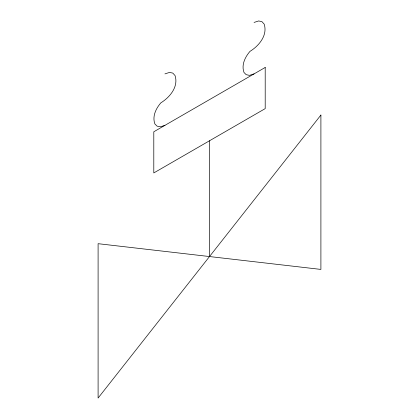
<?xml version="1.0" encoding="UTF-8"?>
<svg xmlns="http://www.w3.org/2000/svg" width="419" height="419" viewBox="0 0 419 419"><rect width="100%" height="100%" fill="white"/><g stroke="black" fill="none" stroke-linecap="round" stroke-linejoin="round"><path stroke-width="0.63" d="M254.061 22.432L258.675 20.95L261.938 21.652L264.18 24.129C267.841 35.264 258.926 45.88 249.991 51.369C245.073 57.036 241.203 64.971 244.005 72.487L246.183 74.671L249.446 75.373L254.061 73.891M164.939 73.891L169.554 72.403L172.817 73.11L175.058 75.582C178.719 86.717 169.805 97.334 160.87 102.828C155.952 108.49 152.081 116.424 154.883 123.94L157.062 126.124L160.325 126.826L164.939 125.344M209.5 140.779L209.5 256.548M320.902 115.052L98.098 398.05L98.098 243.685L320.902 269.417L320.902 115.052M265.201 67.459L153.799 131.776L153.799 172.937L265.201 108.621L265.201 67.459"/></g></svg>
